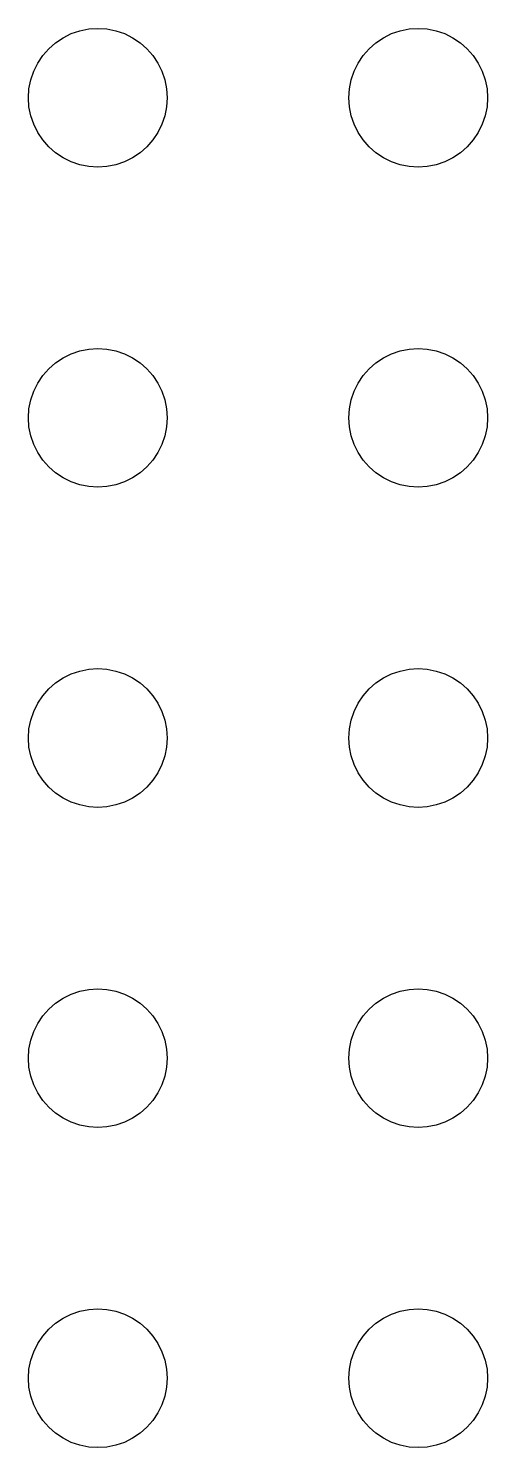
# Model space of a CAD drawing. Header units: metres. Extents: x -156 to 156, y -156 to 156.
# Drawn here: x -78.2 to -56.8, y -78.2 to -11.8 of the extents above; entities that cross this region are included whole.
import ezdxf

# ---------------------------------------------------------------- set-up
doc = ezdxf.new("R2010")
doc.units = ezdxf.units.M

msp = doc.modelspace()

# ---------------------------------------------------------------- linework, layer by layer
for p, q in [((-76.2437, -11.9974), (-75.8412, -11.8607)), ((-75.8412, -11.8607), (-75.4242, -11.7778)), ((-75.4242, -11.7778), (-75, -11.75)), ((-75, -11.75), (-74.5758, -11.7778)), ((-74.5758, -11.7778), (-74.1588, -11.8607)), ((-74.1588, -11.8607), (-73.7563, -11.9974)), ((-61.2437, -11.9974), (-60.8412, -11.8607)), ((-60.8412, -11.8607), (-60.4242, -11.7778)), ((-60.4242, -11.7778), (-60, -11.75)), ((-60, -11.75), (-59.5758, -11.7778)), ((-59.5758, -11.7778), (-59.1588, -11.8607)), ((-59.1588, -11.8607), (-58.7563, -11.9974)), ((-77.2981, -12.7019), (-76.9785, -12.4216)), ((-76.9785, -12.4216), (-76.625, -12.1854)), ((-76.625, -12.1854), (-76.2437, -11.9974)), ((-73.7563, -11.9974), (-73.375, -12.1854)), ((-73.375, -12.1854), (-73.0215, -12.4216)), ((-73.0215, -12.4216), (-72.7019, -12.7019)), ((-62.2981, -12.7019), (-61.9785, -12.4216)), ((-61.9785, -12.4216), (-61.625, -12.1854)), ((-61.625, -12.1854), (-61.2437, -11.9974)), ((-58.7563, -11.9974), (-58.375, -12.1854)), ((-58.375, -12.1854), (-58.0215, -12.4216)), ((-58.0215, -12.4216), (-57.7019, -12.7019)), ((-77.8146, -13.375), (-77.5784, -13.0215)), ((-77.5784, -13.0215), (-77.2981, -12.7019)), ((-72.7019, -12.7019), (-72.4216, -13.0215)), ((-72.4216, -13.0215), (-72.1854, -13.375)), ((-62.8146, -13.375), (-62.5784, -13.0215)), ((-62.5784, -13.0215), (-62.2981, -12.7019)), ((-57.7019, -12.7019), (-57.4216, -13.0215)), ((-57.4216, -13.0215), (-57.1854, -13.375)), ((-78.1393, -14.1588), (-78.0026, -13.7563)), ((-78.0026, -13.7563), (-77.8146, -13.375)), ((-72.1854, -13.375), (-71.9974, -13.7563)), ((-71.9974, -13.7563), (-71.8607, -14.1588)), ((-63.1393, -14.1588), (-63.0026, -13.7563)), ((-63.0026, -13.7563), (-62.8146, -13.375)), ((-57.1854, -13.375), (-56.9974, -13.7563)), ((-56.9974, -13.7563), (-56.8607, -14.1588)), ((-78.25, -15), (-78.2222, -14.5758)), ((-78.2222, -14.5758), (-78.1393, -14.1588)), ((-71.8607, -14.1588), (-71.7778, -14.5758)), ((-71.7778, -14.5758), (-71.75, -15)), ((-63.25, -15), (-63.2222, -14.5758)), ((-63.2222, -14.5758), (-63.1393, -14.1588)), ((-56.8607, -14.1588), (-56.7778, -14.5758)), ((-56.7778, -14.5758), (-56.75, -15)), ((-78.2222, -15.4242), (-78.25, -15)), ((-71.75, -15), (-71.7778, -15.4242)), ((-63.2222, -15.4242), (-63.25, -15)), ((-56.75, -15), (-56.7778, -15.4242)), ((-78.1393, -15.8412), (-78.2222, -15.4242)), ((-78.0026, -16.2437), (-78.1393, -15.8412)), ((-71.8607, -15.8412), (-71.9974, -16.2437)), ((-71.7778, -15.4242), (-71.8607, -15.8412)), ((-63.1393, -15.8412), (-63.2222, -15.4242)), ((-63.0026, -16.2437), (-63.1393, -15.8412)), ((-56.8607, -15.8412), (-56.9974, -16.2437)), ((-56.7778, -15.4242), (-56.8607, -15.8412)), ((-77.8146, -16.625), (-78.0026, -16.2437)), ((-77.5784, -16.9785), (-77.8146, -16.625)), ((-72.1854, -16.625), (-72.4216, -16.9785)), ((-71.9974, -16.2437), (-72.1854, -16.625)), ((-62.8146, -16.625), (-63.0026, -16.2437)), ((-62.5784, -16.9785), (-62.8146, -16.625)), ((-57.1854, -16.625), (-57.4216, -16.9785)), ((-56.9974, -16.2437), (-57.1854, -16.625)), ((-77.2981, -17.2981), (-77.5784, -16.9785)), ((-72.4216, -16.9785), (-72.7019, -17.2981)), ((-62.2981, -17.2981), (-62.5784, -16.9785)), ((-57.4216, -16.9785), (-57.7019, -17.2981)), ((-76.9785, -17.5784), (-77.2981, -17.2981)), ((-76.625, -17.8146), (-76.9785, -17.5784)), ((-76.2437, -18.0026), (-76.625, -17.8146)), ((-73.375, -17.8146), (-73.7563, -18.0026)), ((-73.0215, -17.5784), (-73.375, -17.8146)), ((-72.7019, -17.2981), (-73.0215, -17.5784)), ((-61.9785, -17.5784), (-62.2981, -17.2981)), ((-61.625, -17.8146), (-61.9785, -17.5784)), ((-61.2437, -18.0026), (-61.625, -17.8146)), ((-58.375, -17.8146), (-58.7563, -18.0026)), ((-58.0215, -17.5784), (-58.375, -17.8146)), ((-57.7019, -17.2981), (-58.0215, -17.5784)), ((-75.8412, -18.1393), (-76.2437, -18.0026)), ((-75.4242, -18.2222), (-75.8412, -18.1393)), ((-75, -18.25), (-75.4242, -18.2222)), ((-74.5758, -18.2222), (-75, -18.25)), ((-74.1588, -18.1393), (-74.5758, -18.2222)), ((-73.7563, -18.0026), (-74.1588, -18.1393)), ((-60.8412, -18.1393), (-61.2437, -18.0026)), ((-60.4242, -18.2222), (-60.8412, -18.1393)), ((-60, -18.25), (-60.4242, -18.2222)), ((-59.5758, -18.2222), (-60, -18.25)), ((-59.1588, -18.1393), (-59.5758, -18.2222)), ((-58.7563, -18.0026), (-59.1588, -18.1393)), ((-76.9785, -27.4216), (-76.625, -27.1854)), ((-76.625, -27.1854), (-76.2437, -26.9974)), ((-76.2437, -26.9974), (-75.8412, -26.8607)), ((-75.8412, -26.8607), (-75.4242, -26.7778)), ((-75.4242, -26.7778), (-75, -26.75)), ((-75, -26.75), (-74.5758, -26.7778)), ((-74.5758, -26.7778), (-74.1588, -26.8607)), ((-74.1588, -26.8607), (-73.7563, -26.9974)), ((-73.7563, -26.9974), (-73.375, -27.1854)), ((-73.375, -27.1854), (-73.0215, -27.4216)), ((-61.9785, -27.4216), (-61.625, -27.1854)), ((-61.625, -27.1854), (-61.2437, -26.9974)), ((-61.2437, -26.9974), (-60.8412, -26.8607)), ((-60.8412, -26.8607), (-60.4242, -26.7778)), ((-60.4242, -26.7778), (-60, -26.75)), ((-60, -26.75), (-59.5758, -26.7778)), ((-59.5758, -26.7778), (-59.1588, -26.8607)), ((-59.1588, -26.8607), (-58.7563, -26.9974)), ((-58.7563, -26.9974), (-58.375, -27.1854)), ((-58.375, -27.1854), (-58.0215, -27.4216)), ((-77.5784, -28.0215), (-77.2981, -27.7019)), ((-77.2981, -27.7019), (-76.9785, -27.4216)), ((-73.0215, -27.4216), (-72.7019, -27.7019)), ((-72.7019, -27.7019), (-72.4216, -28.0215)), ((-62.5784, -28.0215), (-62.2981, -27.7019)), ((-62.2981, -27.7019), (-61.9785, -27.4216)), ((-58.0215, -27.4216), (-57.7019, -27.7019)), ((-57.7019, -27.7019), (-57.4216, -28.0215)), ((-78.0026, -28.7563), (-77.8146, -28.375)), ((-77.8146, -28.375), (-77.5784, -28.0215)), ((-72.4216, -28.0215), (-72.1854, -28.375)), ((-72.1854, -28.375), (-71.9974, -28.7563)), ((-63.0026, -28.7563), (-62.8146, -28.375)), ((-62.8146, -28.375), (-62.5784, -28.0215)), ((-57.4216, -28.0215), (-57.1854, -28.375)), ((-57.1854, -28.375), (-56.9974, -28.7563)), ((-78.2222, -29.5758), (-78.1393, -29.1588)), ((-78.1393, -29.1588), (-78.0026, -28.7563)), ((-71.9974, -28.7563), (-71.8607, -29.1588)), ((-71.8607, -29.1588), (-71.7778, -29.5758)), ((-63.2222, -29.5758), (-63.1393, -29.1588)), ((-63.1393, -29.1588), (-63.0026, -28.7563)), ((-56.9974, -28.7563), (-56.8607, -29.1588)), ((-56.8607, -29.1588), (-56.7778, -29.5758)), ((-78.25, -30), (-78.2222, -29.5758)), ((-71.7778, -29.5758), (-71.75, -30)), ((-63.25, -30), (-63.2222, -29.5758)), ((-56.7778, -29.5758), (-56.75, -30)), ((-78.2222, -30.4242), (-78.25, -30)), ((-78.1393, -30.8412), (-78.2222, -30.4242)), ((-71.7778, -30.4242), (-71.8607, -30.8412)), ((-71.75, -30), (-71.7778, -30.4242)), ((-63.2222, -30.4242), (-63.25, -30)), ((-63.1393, -30.8412), (-63.2222, -30.4242)), ((-56.7778, -30.4242), (-56.8607, -30.8412)), ((-56.75, -30), (-56.7778, -30.4242)), ((-78.0026, -31.2437), (-78.1393, -30.8412)), ((-77.8146, -31.625), (-78.0026, -31.2437)), ((-71.9974, -31.2437), (-72.1854, -31.625)), ((-71.8607, -30.8412), (-71.9974, -31.2437)), ((-63.0026, -31.2437), (-63.1393, -30.8412)), ((-62.8146, -31.625), (-63.0026, -31.2437)), ((-56.9974, -31.2437), (-57.1854, -31.625)), ((-56.8607, -30.8412), (-56.9974, -31.2437)), ((-77.5784, -31.9785), (-77.8146, -31.625)), ((-72.1854, -31.625), (-72.4216, -31.9785)), ((-62.5784, -31.9785), (-62.8146, -31.625)), ((-57.1854, -31.625), (-57.4216, -31.9785)), ((-77.2981, -32.2981), (-77.5784, -31.9785)), ((-76.9785, -32.5784), (-77.2981, -32.2981)), ((-76.625, -32.8146), (-76.9785, -32.5784)), ((-73.0215, -32.5784), (-73.375, -32.8146)), ((-72.7019, -32.2981), (-73.0215, -32.5784)), ((-72.4216, -31.9785), (-72.7019, -32.2981)), ((-62.2981, -32.2981), (-62.5784, -31.9785)), ((-61.9785, -32.5784), (-62.2981, -32.2981)), ((-61.625, -32.8146), (-61.9785, -32.5784)), ((-58.0215, -32.5784), (-58.375, -32.8146)), ((-57.7019, -32.2981), (-58.0215, -32.5784)), ((-57.4216, -31.9785), (-57.7019, -32.2981)), ((-76.2437, -33.0026), (-76.625, -32.8146)), ((-75.8412, -33.1393), (-76.2437, -33.0026)), ((-75.4242, -33.2222), (-75.8412, -33.1393)), ((-75, -33.25), (-75.4242, -33.2222)), ((-74.5758, -33.2222), (-75, -33.25)), ((-74.1588, -33.1393), (-74.5758, -33.2222)), ((-73.7563, -33.0026), (-74.1588, -33.1393)), ((-73.375, -32.8146), (-73.7563, -33.0026)), ((-61.2437, -33.0026), (-61.625, -32.8146)), ((-60.8412, -33.1393), (-61.2437, -33.0026)), ((-60.4242, -33.2222), (-60.8412, -33.1393)), ((-60, -33.25), (-60.4242, -33.2222)), ((-59.5758, -33.2222), (-60, -33.25)), ((-59.1588, -33.1393), (-59.5758, -33.2222)), ((-58.7563, -33.0026), (-59.1588, -33.1393)), ((-58.375, -32.8146), (-58.7563, -33.0026)), ((-76.2437, -41.9974), (-75.8412, -41.8607)), ((-75.8412, -41.8607), (-75.4242, -41.7778)), ((-75.4242, -41.7778), (-75, -41.75)), ((-75, -41.75), (-74.5758, -41.7778)), ((-74.5758, -41.7778), (-74.1588, -41.8607)), ((-74.1588, -41.8607), (-73.7563, -41.9974)), ((-61.2437, -41.9974), (-60.8412, -41.8607)), ((-60.8412, -41.8607), (-60.4242, -41.7778)), ((-60.4242, -41.7778), (-60, -41.75)), ((-60, -41.75), (-59.5758, -41.7778)), ((-59.5758, -41.7778), (-59.1588, -41.8607)), ((-59.1588, -41.8607), (-58.7563, -41.9974)), ((-77.2981, -42.7019), (-76.9785, -42.4216)), ((-76.9785, -42.4216), (-76.625, -42.1854)), ((-76.625, -42.1854), (-76.2437, -41.9974)), ((-73.7563, -41.9974), (-73.375, -42.1854)), ((-73.375, -42.1854), (-73.0215, -42.4216)), ((-73.0215, -42.4216), (-72.7019, -42.7019)), ((-62.2981, -42.7019), (-61.9785, -42.4216)), ((-61.9785, -42.4216), (-61.625, -42.1854)), ((-61.625, -42.1854), (-61.2437, -41.9974)), ((-58.7563, -41.9974), (-58.375, -42.1854)), ((-58.375, -42.1854), (-58.0215, -42.4216)), ((-58.0215, -42.4216), (-57.7019, -42.7019)), ((-77.8146, -43.375), (-77.5784, -43.0215)), ((-77.5784, -43.0215), (-77.2981, -42.7019)), ((-72.7019, -42.7019), (-72.4216, -43.0215)), ((-72.4216, -43.0215), (-72.1854, -43.375)), ((-62.8146, -43.375), (-62.5784, -43.0215)), ((-62.5784, -43.0215), (-62.2981, -42.7019)), ((-57.7019, -42.7019), (-57.4216, -43.0215)), ((-57.4216, -43.0215), (-57.1854, -43.375)), ((-78.1393, -44.1588), (-78.0026, -43.7563)), ((-78.0026, -43.7563), (-77.8146, -43.375)), ((-72.1854, -43.375), (-71.9974, -43.7563)), ((-71.9974, -43.7563), (-71.8607, -44.1588)), ((-63.1393, -44.1588), (-63.0026, -43.7563)), ((-63.0026, -43.7563), (-62.8146, -43.375)), ((-57.1854, -43.375), (-56.9974, -43.7563)), ((-56.9974, -43.7563), (-56.8607, -44.1588)), ((-78.2222, -44.5758), (-78.1393, -44.1588)), ((-71.8607, -44.1588), (-71.7778, -44.5758)), ((-63.2222, -44.5758), (-63.1393, -44.1588)), ((-56.8607, -44.1588), (-56.7778, -44.5758)), ((-78.25, -45), (-78.2222, -44.5758)), ((-78.2222, -45.4242), (-78.25, -45)), ((-71.7778, -44.5758), (-71.75, -45)), ((-71.75, -45), (-71.7778, -45.4242)), ((-63.25, -45), (-63.2222, -44.5758)), ((-63.2222, -45.4242), (-63.25, -45)), ((-56.7778, -44.5758), (-56.75, -45)), ((-56.75, -45), (-56.7778, -45.4242)), ((-78.1393, -45.8412), (-78.2222, -45.4242)), ((-78.0026, -46.2437), (-78.1393, -45.8412)), ((-71.8607, -45.8412), (-71.9974, -46.2437)), ((-71.7778, -45.4242), (-71.8607, -45.8412)), ((-63.1393, -45.8412), (-63.2222, -45.4242)), ((-63.0026, -46.2437), (-63.1393, -45.8412)), ((-56.8607, -45.8412), (-56.9974, -46.2437)), ((-56.7778, -45.4242), (-56.8607, -45.8412)), ((-77.8146, -46.625), (-78.0026, -46.2437)), ((-71.9974, -46.2437), (-72.1854, -46.625)), ((-62.8146, -46.625), (-63.0026, -46.2437)), ((-56.9974, -46.2437), (-57.1854, -46.625)), ((-77.5784, -46.9785), (-77.8146, -46.625)), ((-77.2981, -47.2981), (-77.5784, -46.9785)), ((-72.4216, -46.9785), (-72.7019, -47.2981)), ((-72.1854, -46.625), (-72.4216, -46.9785)), ((-62.5784, -46.9785), (-62.8146, -46.625)), ((-62.2981, -47.2981), (-62.5784, -46.9785)), ((-57.4216, -46.9785), (-57.7019, -47.2981)), ((-57.1854, -46.625), (-57.4216, -46.9785)), ((-76.9785, -47.5784), (-77.2981, -47.2981)), ((-76.625, -47.8146), (-76.9785, -47.5784)), ((-76.2437, -48.0026), (-76.625, -47.8146)), ((-73.375, -47.8146), (-73.7563, -48.0026)), ((-73.0215, -47.5784), (-73.375, -47.8146)), ((-72.7019, -47.2981), (-73.0215, -47.5784)), ((-61.9785, -47.5784), (-62.2981, -47.2981)), ((-61.625, -47.8146), (-61.9785, -47.5784)), ((-61.2437, -48.0026), (-61.625, -47.8146)), ((-58.375, -47.8146), (-58.7563, -48.0026)), ((-58.0215, -47.5784), (-58.375, -47.8146)), ((-57.7019, -47.2981), (-58.0215, -47.5784)), ((-75.8412, -48.1393), (-76.2437, -48.0026)), ((-75.4242, -48.2222), (-75.8412, -48.1393)), ((-75, -48.25), (-75.4242, -48.2222)), ((-74.5758, -48.2222), (-75, -48.25)), ((-74.1588, -48.1393), (-74.5758, -48.2222)), ((-73.7563, -48.0026), (-74.1588, -48.1393)), ((-60.8412, -48.1393), (-61.2437, -48.0026)), ((-60.4242, -48.2222), (-60.8412, -48.1393)), ((-60, -48.25), (-60.4242, -48.2222)), ((-59.5758, -48.2222), (-60, -48.25)), ((-59.1588, -48.1393), (-59.5758, -48.2222)), ((-58.7563, -48.0026), (-59.1588, -48.1393)), ((-76.9785, -57.4216), (-76.625, -57.1854)), ((-76.625, -57.1854), (-76.2437, -56.9974)), ((-76.2437, -56.9974), (-75.8412, -56.8607)), ((-75.8412, -56.8607), (-75.4242, -56.7778)), ((-75.4242, -56.7778), (-75, -56.75)), ((-75, -56.75), (-74.5758, -56.7778)), ((-74.5758, -56.7778), (-74.1588, -56.8607)), ((-74.1588, -56.8607), (-73.7563, -56.9974)), ((-73.7563, -56.9974), (-73.375, -57.1854)), ((-73.375, -57.1854), (-73.0215, -57.4216)), ((-61.9785, -57.4216), (-61.625, -57.1854)), ((-61.625, -57.1854), (-61.2437, -56.9974)), ((-61.2437, -56.9974), (-60.8412, -56.8607)), ((-60.8412, -56.8607), (-60.4242, -56.7778)), ((-60.4242, -56.7778), (-60, -56.75)), ((-60, -56.75), (-59.5758, -56.7778)), ((-59.5758, -56.7778), (-59.1588, -56.8607)), ((-59.1588, -56.8607), (-58.7563, -56.9974)), ((-58.7563, -56.9974), (-58.375, -57.1854)), ((-58.375, -57.1854), (-58.0215, -57.4216)), ((-77.5784, -58.0215), (-77.2981, -57.7019)), ((-77.2981, -57.7019), (-76.9785, -57.4216)), ((-73.0215, -57.4216), (-72.7019, -57.7019)), ((-72.7019, -57.7019), (-72.4216, -58.0215)), ((-62.5784, -58.0215), (-62.2981, -57.7019)), ((-62.2981, -57.7019), (-61.9785, -57.4216)), ((-58.0215, -57.4216), (-57.7019, -57.7019)), ((-57.7019, -57.7019), (-57.4216, -58.0215)), ((-78.0026, -58.7563), (-77.8146, -58.375)), ((-77.8146, -58.375), (-77.5784, -58.0215)), ((-72.4216, -58.0215), (-72.1854, -58.375)), ((-72.1854, -58.375), (-71.9974, -58.7563)), ((-63.0026, -58.7563), (-62.8146, -58.375)), ((-62.8146, -58.375), (-62.5784, -58.0215)), ((-57.4216, -58.0215), (-57.1854, -58.375)), ((-57.1854, -58.375), (-56.9974, -58.7563)), ((-78.2222, -59.5758), (-78.1393, -59.1588)), ((-78.1393, -59.1588), (-78.0026, -58.7563)), ((-71.9974, -58.7563), (-71.8607, -59.1588)), ((-71.8607, -59.1588), (-71.7778, -59.5758)), ((-63.2222, -59.5758), (-63.1393, -59.1588)), ((-63.1393, -59.1588), (-63.0026, -58.7563)), ((-56.9974, -58.7563), (-56.8607, -59.1588)), ((-56.8607, -59.1588), (-56.7778, -59.5758)), ((-78.25, -60), (-78.2222, -59.5758)), ((-71.7778, -59.5758), (-71.75, -60)), ((-63.25, -60), (-63.2222, -59.5758)), ((-56.7778, -59.5758), (-56.75, -60)), ((-78.2222, -60.4242), (-78.25, -60)), ((-78.1393, -60.8412), (-78.2222, -60.4242)), ((-71.7778, -60.4242), (-71.8607, -60.8412)), ((-71.75, -60), (-71.7778, -60.4242)), ((-63.2222, -60.4242), (-63.25, -60)), ((-63.1393, -60.8412), (-63.2222, -60.4242)), ((-56.7778, -60.4242), (-56.8607, -60.8412)), ((-56.75, -60), (-56.7778, -60.4242)), ((-78.0026, -61.2437), (-78.1393, -60.8412)), ((-71.8607, -60.8412), (-71.9974, -61.2437)), ((-63.0026, -61.2437), (-63.1393, -60.8412)), ((-56.8607, -60.8412), (-56.9974, -61.2437)), ((-77.8146, -61.625), (-78.0026, -61.2437)), ((-77.5784, -61.9785), (-77.8146, -61.625)), ((-72.1854, -61.625), (-72.4216, -61.9785)), ((-71.9974, -61.2437), (-72.1854, -61.625)), ((-62.8146, -61.625), (-63.0026, -61.2437)), ((-62.5784, -61.9785), (-62.8146, -61.625)), ((-57.1854, -61.625), (-57.4216, -61.9785)), ((-56.9974, -61.2437), (-57.1854, -61.625)), ((-77.2981, -62.2981), (-77.5784, -61.9785)), ((-76.9785, -62.5784), (-77.2981, -62.2981)), ((-72.7019, -62.2981), (-73.0215, -62.5784)), ((-72.4216, -61.9785), (-72.7019, -62.2981)), ((-62.2981, -62.2981), (-62.5784, -61.9785)), ((-61.9785, -62.5784), (-62.2981, -62.2981)), ((-57.7019, -62.2981), (-58.0215, -62.5784)), ((-57.4216, -61.9785), (-57.7019, -62.2981)), ((-76.625, -62.8146), (-76.9785, -62.5784)), ((-76.2437, -63.0026), (-76.625, -62.8146)), ((-75.8412, -63.1393), (-76.2437, -63.0026)), ((-75.4242, -63.2222), (-75.8412, -63.1393)), ((-74.1588, -63.1393), (-74.5758, -63.2222)), ((-73.7563, -63.0026), (-74.1588, -63.1393)), ((-73.375, -62.8146), (-73.7563, -63.0026)), ((-73.0215, -62.5784), (-73.375, -62.8146)), ((-61.625, -62.8146), (-61.9785, -62.5784)), ((-61.2437, -63.0026), (-61.625, -62.8146)), ((-60.8412, -63.1393), (-61.2437, -63.0026)), ((-60.4242, -63.2222), (-60.8412, -63.1393)), ((-59.1588, -63.1393), (-59.5758, -63.2222)), ((-58.7563, -63.0026), (-59.1588, -63.1393)), ((-58.375, -62.8146), (-58.7563, -63.0026)), ((-58.0215, -62.5784), (-58.375, -62.8146)), ((-75, -63.25), (-75.4242, -63.2222)), ((-74.5758, -63.2222), (-75, -63.25)), ((-60, -63.25), (-60.4242, -63.2222)), ((-59.5758, -63.2222), (-60, -63.25)), ((-75.8412, -71.8607), (-75.4242, -71.7778)), ((-75.4242, -71.7778), (-75, -71.75)), ((-75, -71.75), (-74.5758, -71.7778)), ((-74.5758, -71.7778), (-74.1588, -71.8607)), ((-60.8412, -71.8607), (-60.4242, -71.7778)), ((-60.4242, -71.7778), (-60, -71.75)), ((-60, -71.75), (-59.5758, -71.7778)), ((-59.5758, -71.7778), (-59.1588, -71.8607)), ((-77.2981, -72.7019), (-76.9785, -72.4216)), ((-76.9785, -72.4216), (-76.625, -72.1854)), ((-76.625, -72.1854), (-76.2437, -71.9974)), ((-76.2437, -71.9974), (-75.8412, -71.8607)), ((-74.1588, -71.8607), (-73.7563, -71.9974)), ((-73.7563, -71.9974), (-73.375, -72.1854)), ((-73.375, -72.1854), (-73.0215, -72.4216)), ((-73.0215, -72.4216), (-72.7019, -72.7019)), ((-62.2981, -72.7019), (-61.9785, -72.4216)), ((-61.9785, -72.4216), (-61.625, -72.1854)), ((-61.625, -72.1854), (-61.2437, -71.9974)), ((-61.2437, -71.9974), (-60.8412, -71.8607)), ((-59.1588, -71.8607), (-58.7563, -71.9974)), ((-58.7563, -71.9974), (-58.375, -72.1854)), ((-58.375, -72.1854), (-58.0215, -72.4216)), ((-58.0215, -72.4216), (-57.7019, -72.7019)), ((-77.8146, -73.375), (-77.5784, -73.0215)), ((-77.5784, -73.0215), (-77.2981, -72.7019)), ((-72.7019, -72.7019), (-72.4216, -73.0215)), ((-72.4216, -73.0215), (-72.1854, -73.375)), ((-62.8146, -73.375), (-62.5784, -73.0215)), ((-62.5784, -73.0215), (-62.2981, -72.7019)), ((-57.7019, -72.7019), (-57.4216, -73.0215)), ((-57.4216, -73.0215), (-57.1854, -73.375)), ((-78.1393, -74.1588), (-78.0026, -73.7563)), ((-78.0026, -73.7563), (-77.8146, -73.375)), ((-72.1854, -73.375), (-71.9974, -73.7563)), ((-71.9974, -73.7563), (-71.8607, -74.1588)), ((-63.1393, -74.1588), (-63.0026, -73.7563)), ((-63.0026, -73.7563), (-62.8146, -73.375)), ((-57.1854, -73.375), (-56.9974, -73.7563)), ((-56.9974, -73.7563), (-56.8607, -74.1588)), ((-78.2222, -74.5758), (-78.1393, -74.1588)), ((-71.8607, -74.1588), (-71.7778, -74.5758)), ((-63.2222, -74.5758), (-63.1393, -74.1588)), ((-56.8607, -74.1588), (-56.7778, -74.5758)), ((-78.25, -75), (-78.2222, -74.5758)), ((-78.2222, -75.4242), (-78.25, -75)), ((-71.7778, -74.5758), (-71.75, -75)), ((-71.75, -75), (-71.7778, -75.4242)), ((-63.25, -75), (-63.2222, -74.5758)), ((-63.2222, -75.4242), (-63.25, -75)), ((-56.7778, -74.5758), (-56.75, -75)), ((-56.75, -75), (-56.7778, -75.4242)), ((-78.1393, -75.8412), (-78.2222, -75.4242)), ((-71.7778, -75.4242), (-71.8607, -75.8412)), ((-63.1393, -75.8412), (-63.2222, -75.4242)), ((-56.7778, -75.4242), (-56.8607, -75.8412)), ((-78.0026, -76.2437), (-78.1393, -75.8412)), ((-77.8146, -76.625), (-78.0026, -76.2437)), ((-71.9974, -76.2437), (-72.1854, -76.625)), ((-71.8607, -75.8412), (-71.9974, -76.2437)), ((-63.0026, -76.2437), (-63.1393, -75.8412)), ((-62.8146, -76.625), (-63.0026, -76.2437)), ((-56.9974, -76.2437), (-57.1854, -76.625)), ((-56.8607, -75.8412), (-56.9974, -76.2437)), ((-77.5784, -76.9785), (-77.8146, -76.625)), ((-77.2981, -77.2981), (-77.5784, -76.9785)), ((-72.4216, -76.9785), (-72.7019, -77.2981)), ((-72.1854, -76.625), (-72.4216, -76.9785)), ((-62.5784, -76.9785), (-62.8146, -76.625)), ((-62.2981, -77.2981), (-62.5784, -76.9785)), ((-57.4216, -76.9785), (-57.7019, -77.2981)), ((-57.1854, -76.625), (-57.4216, -76.9785)), ((-76.9785, -77.5784), (-77.2981, -77.2981)), ((-76.625, -77.8146), (-76.9785, -77.5784)), ((-73.0215, -77.5784), (-73.375, -77.8146)), ((-72.7019, -77.2981), (-73.0215, -77.5784)), ((-61.9785, -77.5784), (-62.2981, -77.2981)), ((-61.625, -77.8146), (-61.9785, -77.5784)), ((-58.0215, -77.5784), (-58.375, -77.8146)), ((-57.7019, -77.2981), (-58.0215, -77.5784)), ((-76.2437, -78.0026), (-76.625, -77.8146)), ((-75.8412, -78.1393), (-76.2437, -78.0026)), ((-75.4242, -78.2222), (-75.8412, -78.1393)), ((-75, -78.25), (-75.4242, -78.2222)), ((-74.5758, -78.2222), (-75, -78.25)), ((-74.1588, -78.1393), (-74.5758, -78.2222)), ((-73.7563, -78.0026), (-74.1588, -78.1393)), ((-73.375, -77.8146), (-73.7563, -78.0026)), ((-61.2437, -78.0026), (-61.625, -77.8146)), ((-60.8412, -78.1393), (-61.2437, -78.0026)), ((-60.4242, -78.2222), (-60.8412, -78.1393)), ((-60, -78.25), (-60.4242, -78.2222)), ((-59.5758, -78.2222), (-60, -78.25)), ((-59.1588, -78.1393), (-59.5758, -78.2222)), ((-58.7563, -78.0026), (-59.1588, -78.1393)), ((-58.375, -77.8146), (-58.7563, -78.0026))]:
    msp.add_line(p, q)

doc.saveas('drawing.dxf')
